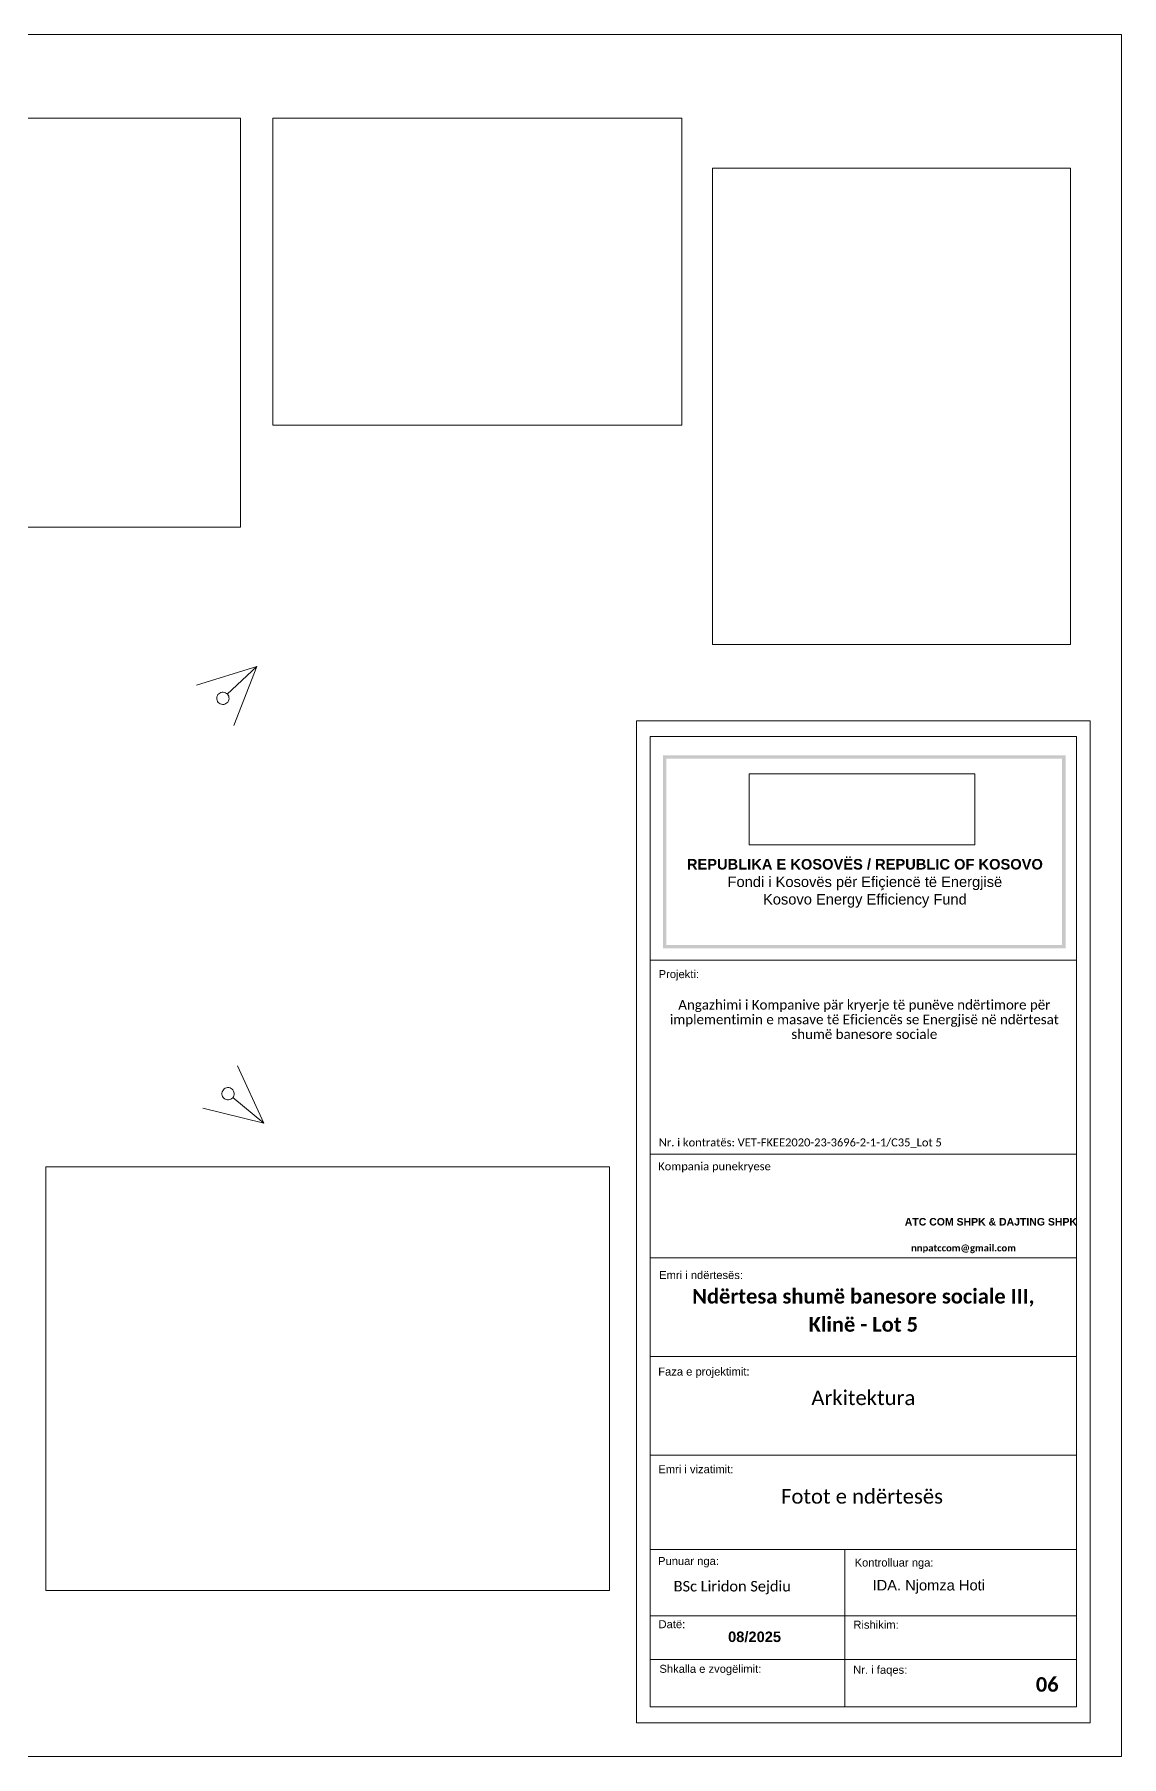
# Model space of a CAD drawing. Header units: millimetres. Extents: x 2814058 to 2855058, y -67651 to -38951.
# Drawn here: x 2836933 to 2855058, y -67651 to -38951 of the extents above; entities that cross this region are included whole.
import ezdxf

# ---------------------------------------------------------------- set-up
doc = ezdxf.new("R2010")
doc.units = ezdxf.units.MM
doc.header["$MEASUREMENT"] = 0
doc.header["$XCLIPFRAME"] = 0
for name, color, linetype, lineweight in [('Annotation - Text_Pen_No__1', 7, 'Continuous', 0), ('Dimensioning - General_Pen_No__41', 7, 'Continuous', 0), ('Shell - Roof_Pen_No__1', 7, 'Continuous', 0), ('Shell - Roof_Pen_No__21', 7, 'Continuous', 0)]:
    doc.layers.add(name, color=color, linetype=linetype, lineweight=lineweight)
doc.layers.add('Drawing & Figure', color=7, linetype='Continuous')
for name, color, linetype, lineweight, true_color in [('Drawing & Figure_Pen_No__48', 7, 'Continuous', 0, 0xa80f02), ('Shell - Roof_Pen_No__61', 7, 'Continuous', 0, 0x6a6a6a), ('Structural - Bearing_Pen_No__86', 7, 'Continuous', 0, 0x5555ff)]:
    doc.layers.add(name, color=color, linetype=linetype, lineweight=lineweight, true_color=true_color)
doc.styles.add('GENERATED_STYLE_1', font='')
doc.styles.add('GENERATED_STYLE_2', font='')
doc.styles.add('GENERATED_STYLE_3', font='')
doc.styles.add('GENERATED_STYLE_4', font='')
doc.styles.add('GENERATED_STYLE_5', font='calibril.ttf')
doc.styles.get('GENERATED_STYLE_1').set_extended_font_data('Calibri')
doc.styles.get('GENERATED_STYLE_2').set_extended_font_data('Calibri', bold=True)
doc.styles.get('GENERATED_STYLE_3').set_extended_font_data('Arial')
doc.styles.get('GENERATED_STYLE_4').set_extended_font_data('Arial', bold=True)
picture_1 = doc.add_image_def('image1.png', size_in_pixel=(354, 134))
picture_2 = doc.add_image_def('image3.jpg', size_in_pixel=(3280, 2464))
picture_3 = doc.add_image_def('image8.jpg', size_in_pixel=(2464, 3280))
picture_4 = doc.add_image_def('image9.jpg', size_in_pixel=(3280, 2464))
picture_5 = doc.add_image_def('image11.jpg', size_in_pixel=(2464, 3280))

msp = doc.modelspace()

# ---------------------------------------------------------------- hatches: boundary and pattern name
at = {"layer": 'Structural - Bearing_Pen_No__86', "linetype": 'Continuous', "lineweight": 0, "true_color": 0x5555ff}
for points in [[(2847411, -50965), (2848682, -50965), (2848682, -51023), (2847469, -51023), (2847469, -54049), (2847411, -54049)], [(2848021, -51023), (2848021, -50965), (2854123, -50965), (2854123, -54049), (2854065, -54049), (2854065, -51023)], [(2847411, -52998), (2847469, -52998), (2847469, -54127), (2848682, -54127), (2848682, -54184), (2847411, -54184)], [(2848021, -54184), (2848021, -54127), (2854065, -54127), (2854065, -52998), (2854123, -52998), (2854123, -54184)]]:
    msp.add_hatch(color=173, dxfattribs=at).paths.add_polyline_path(points)

# ---------------------------------------------------------------- linework, layer by layer
at = {"layer": 'Drawing & Figure_Pen_No__48', "color": 14, "linetype": 'Continuous', "lineweight": 0, "true_color": 0xa80f02, "flags": 128}
for points in [[(2840641, -49487), (2839636, -49797)], [(2840641, -49487), (2840148, -49944)], [(2840641, -49487), (2840256, -50466)], [(2840759, -57097), (2840320, -56142)], [(2840759, -57097), (2840241, -56669)], [(2840759, -57097), (2839738, -56844)]]:
    msp.add_lwpolyline(points, dxfattribs=at)
for points in [[(2839973, -50009, -0.414214), (2840081, -49913, -0.414214), (2840177, -50021, -0.414214), (2840069, -50117, -0.414214)], [(2840154, -56503, -0.414214), (2840263, -56598, -0.414214), (2840169, -56707, -0.414214), (2840059, -56613, -0.414214)]]:
    msp.add_lwpolyline(points, format="xyb", close=True, dxfattribs=at)
at = {"layer": 'Shell - Roof_Pen_No__1', "color": 7, "linetype": 'Continuous', "lineweight": 0}
for p, q in [((2846969, -50390), (2854535, -50390)), ((2846969, -57613), (2846969, -50390)), ((2854535, -50390), (2854535, -67090)), ((2847199, -57613), (2847199, -50653)), ((2847199, -50653), (2854304, -50653)), ((2854304, -50653), (2854304, -57613)), ((2854304, -54377), (2847199, -54377)), ((2847199, -66820), (2847199, -54943)), ((2854304, -54943), (2854304, -66820)), ((2854304, -57613), (2847199, -57613)), ((2854304, -57613), (2847199, -57613)), ((2854304, -59342), (2847199, -59342)), ((2854304, -60984), (2847199, -60984)), ((2854304, -62626), (2847199, -62626)), ((2854304, -64198), (2847199, -64198)), ((2850443, -64198), (2850443, -66820)), ((2854304, -65305), (2847199, -65305)), ((2854304, -66033), (2847199, -66033)), ((2854304, -66820), (2847199, -66820)), ((2854535, -67090), (2846969, -67090))]:
    msp.add_line(p, q, dxfattribs=at)
at = {"layer": 'Shell - Roof_Pen_No__21', "color": 7, "linetype": 'Continuous', "lineweight": 0}
for p, q in [((2814058, -38951), (2855058, -38951)), ((2855058, -67651), (2855058, -38951)), ((2855058, -67651), (2855058, -38951)), ((2814058, -67651), (2855058, -67651))]:
    msp.add_line(p, q, dxfattribs=at)
at = {"layer": 'Shell - Roof_Pen_No__61', "color": 251, "linetype": 'Continuous', "lineweight": 0, "true_color": 0x6a6a6a}
msp.add_line((2846969, -67090), (2846969, -54943), dxfattribs=at)

# ---------------------------------------------------------------- texts
at = {"layer": 'Annotation - Text_Pen_No__1', "color": 7}
for s, style, p in [('IDA. Njomza Hoti', 'GENERATED_STYLE_3', (2850906, -64883)), ('08/2025', 'GENERATED_STYLE_4', (2848497, -65743))]:
    msp.add_text(s, height=175, dxfattribs=dict(at, style=style)).set_placement(p)
at = {"layer": 'Annotation - Text_Pen_No__1', "color": 7, "linetype": 'Continuous', "lineweight": 0, "attachment_point": 2}
for s, insert, char_height, style in [('\\A1;{\\pqc;\\fArial|b1|i0|c0|p34;REPUBLIKA E KOSOVËS / REPUBLIC OF KOSOVO\\P\\pqc;\\fArial|b0|i0|c0|p34;Fondi i Kosovës për Efiçiencë të Energjisë\\P\\pqc;\\fArial|b0|i0|c0|p34;Kosovo Energy Efficiency Fund\\P\\pqc;\\fArial|b1|i0|c0|p34;\\H1.042194x;}', (2850778, -52693), 175, 'GENERATED_STYLE_4'), ('\\A1;{\\pqc;\\fCalibri|b0|i0|c0|p34;Arkitektura}', (2850752, -61551), 242.5, 'GENERATED_STYLE_1'), ('\\A1;{\\pqc;\\fCalibri|b0|i0|c0|p34;Fotot e\\fCalibri|b0|i0|c0|p34; ndërtesës}', (2850730, -63194), 242.5, 'GENERATED_STYLE_1'), ('\\A1;{\\pqc;\\fCalibri|b1|i0|c0|p34; 0\\fCalibri|b1|i0|c0|p34;6}', (2853776, -66328), 242.5, 'GENERATED_STYLE_2')]:
    msp.add_mtext(s, dxfattribs=dict(at, insert=insert, char_height=char_height, style=style))
at = {"layer": 'Annotation - Text_Pen_No__1', "color": 7, "linetype": 'Continuous', "lineweight": 5, "insert": (2850769, -55042), "char_height": 160, "width": 6798, "attachment_point": 2, "line_spacing_factor": 0.919632, "style": 'GENERATED_STYLE_5'}
msp.add_mtext('\\A1;\\pxqc;{\\fCalibri Light|b0|i0|c0|p34;Angazhimi i Kompanive pär kryerje të punëve ndërtimore për implementimin e masave të Eficiencës se Energjisë në ndërtesat shumë banesore sociale}', dxfattribs=at)
at = {"layer": 'Annotation - Text_Pen_No__1', "color": 7, "linetype": 'Continuous', "lineweight": 5, "attachment_point": 2}
for s, insert, char_height, style in [('\\A1;\\pxqc;ATC COM SHPK & DAJTING SHPK ', (2852879, -58676), 125, 'GENERATED_STYLE_4'), ('\\A1;\\pxqc;BSc Liridon Sejdiu', (2848567, -64725), 175, 'GENERATED_STYLE_1')]:
    msp.add_mtext(s, dxfattribs=dict(at, insert=insert, char_height=char_height, style=style))
at = {"layer": 'Annotation - Text_Pen_No__1', "color": 7, "linetype": 'Continuous', "lineweight": 0, "insert": (2850752, -59859), "char_height": 242.5, "attachment_point": 2, "line_spacing_factor": 1.16153, "style": 'GENERATED_STYLE_2'}
msp.add_mtext('\\pxqc;\\A1;Ndërtesa shumë banesore sociale III, \\PKlinë - Lot 5', dxfattribs=at)
at = {"layer": 'Dimensioning - General_Pen_No__41', "color": 7, "linetype": 'Continuous', "lineweight": 0, "char_height": 133.38, "attachment_point": 7}
for s, insert, style in [('\\A1;{\\pql;\\fArial|b0|i0|c0|p34;Projekti:}', (2847340, -54718), 'GENERATED_STYLE_3'), ('\\A1;\\pxql;Nr. i kontratës: VET-FKEE2020-23-3696-2-1-1/C35_Lot 5', (2847344, -57511), 'GENERATED_STYLE_1'), ('\\A1;\\pxql;Kompania punekryese', (2847333, -57914), 'GENERATED_STYLE_1'), ('\\A1;{\\pql;\\fArial|b0|i0|c0|p34;Emri i ndërtesës:}', (2847348, -59695), 'GENERATED_STYLE_3'), ('\\A1;{\\pql;\\fArial|b0|i0|c0|p34;Faza e projektimit:}', (2847333, -61342), 'GENERATED_STYLE_3'), ('\\A1;{\\pql;\\fArial|b0|i0|c0|p34;Emri i vizatimit:}', (2847334, -62931), 'GENERATED_STYLE_3'), ('\\A1;{\\pql;\\fArial|b0|i0|c0|p34;Punuar nga:}', (2847330, -64499), 'GENERATED_STYLE_3'), ('\\A1;{\\pql;\\fArial|b0|i0|c0|p34;Kontrolluar nga:}', (2850607, -64525), 'GENERATED_STYLE_3'), ('\\A1;{\\pql;\\fArial|b0|i0|c0|p34;Datë:}', (2847338, -65514), 'GENERATED_STYLE_3'), ('\\A1;{\\pql;\\fArial|b0|i0|c0|p34;Rishikim:}', (2850586, -65522), 'GENERATED_STYLE_3'), ('\\A1;{\\pql;\\fArial|b0|i0|c0|p34;Shkalla e zvogëlimit:}', (2847353, -66296), 'GENERATED_STYLE_3'), ('\\A1;{\\pql;\\fArial|b0|i0|c0|p34;Nr. i faqes:}', (2850584, -66312), 'GENERATED_STYLE_3')]:
    msp.add_mtext(s, dxfattribs=dict(at, insert=insert, style=style))
at = {"layer": 'Dimensioning - General_Pen_No__41', "color": 7, "linetype": 'Continuous', "lineweight": 5, "insert": (2851549, -59263), "char_height": 115, "attachment_point": 7, "line_spacing_factor": 0.922253, "style": 'GENERATED_STYLE_1'}
msp.add_mtext('\\A1;\\pxql,t6.4112,13.191,20.438,28.538;{\\fCalibri|b1|i0|c0|p34;nnpatccom@gmail.com}', dxfattribs=at)

# ---------------------------------------------------------------- pictures from other files: only their frames are drawn
at = {"layer": 'Drawing & Figure', "linetype": 'Continuous', "lineweight": 0}
image = msp.add_image(picture_3, insert=(2835249, -47162), size_in_units=(5121, 6817), dxfattribs=at)
image.set_boundary_path([(-0.5, -0.5), (2463.5, 3279.5)])
image = msp.add_image(picture_4, insert=(2840908, -45465), size_in_units=(6817, 5121), dxfattribs=at)
image.set_boundary_path([(-0.5, -0.5), (3279.5, 2463.5)])
image = msp.add_image(picture_5, insert=(2848240, -49120), size_in_units=(5965, 7941), dxfattribs=at)
image.set_boundary_path([(-0.5, -0.5), (2463.5, 3279.5)])
image = msp.add_image(picture_1, insert=(2848851, -52458), size_in_units=(3759, 1184), dxfattribs=at)
image.set_boundary_path([(-0.5, -0.5), (353.5, 133.5)])
image = msp.add_image(picture_2, insert=(2837122, -64885), size_in_units=(9400, 7062), dxfattribs=at)
image.set_boundary_path([(-0.5, -0.5), (3279.5, 2463.5)])

doc.saveas('drawing.dxf')
